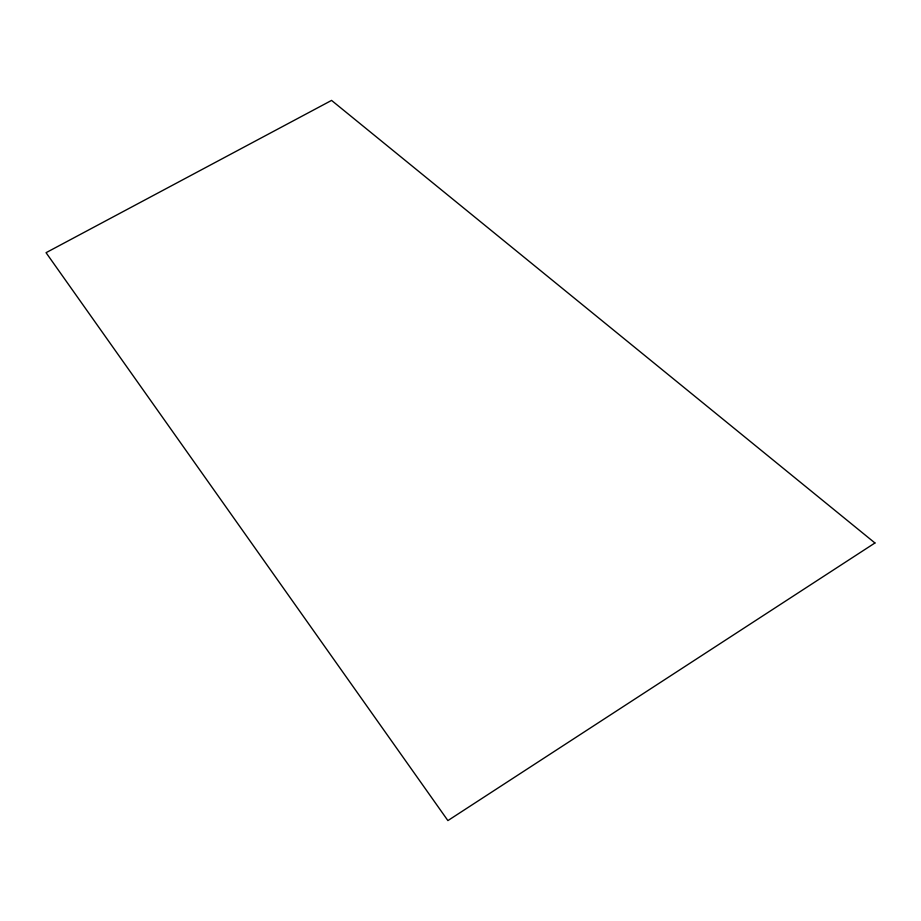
<?xml version="1.0" encoding="UTF-8"?>
<svg xmlns="http://www.w3.org/2000/svg" width="921" height="921" viewBox="0 0 921 921"><rect width="100%" height="100%" fill="white"/><g stroke="black" fill="none" stroke-linecap="round" stroke-linejoin="round"><path stroke-width="1.38" d="M874.95 542.976L447.894 820.588L46.05 252.688L331.56 100.412L874.95 542.976"/></g></svg>
